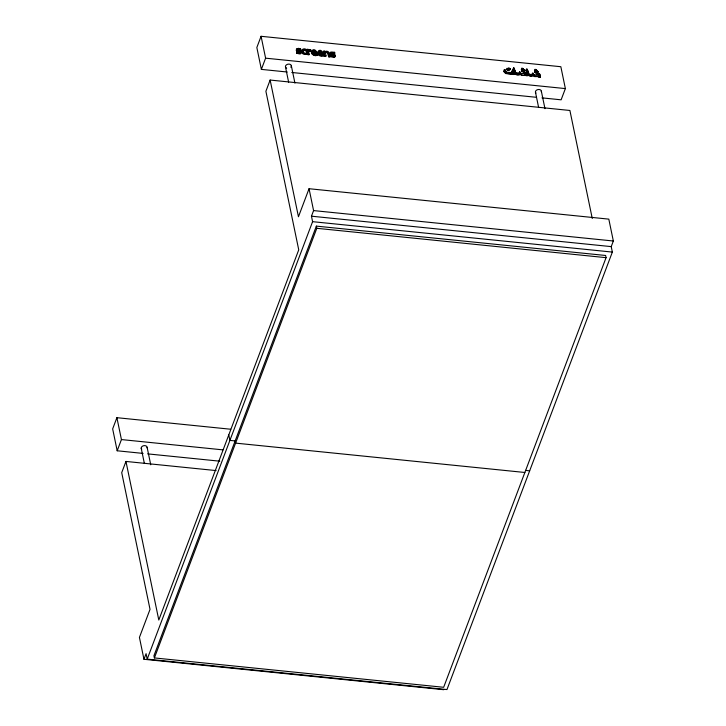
<?xml version="1.0" encoding="UTF-8"?>
<svg xmlns="http://www.w3.org/2000/svg" width="726" height="726" viewBox="0 0 726 726"><rect width="100%" height="100%" fill="white"/><g stroke="black" fill="none" stroke-linecap="round" stroke-linejoin="round"><path stroke-width="1.09" d="M504.652 71.094L504.752 70.358L505.042 71.692L506.548 72.246L513.055 72.682L508.563 72.473M523.564 73.562L520.687 73.272L519.671 71.765L519.154 73.235L515.932 73.135L513.709 67.627L513.082 69.17L515.787 74.56L519.226 74.869L520.115 74.061L521.631 75.032L527.221 75.604L521.54 75.277L520.025 74.297M532.702 74.079L529.408 74.597L532.294 74.569L532.811 73.09L533.737 74.851L536.705 74.896M523.764 73.517L523.863 72.763M536.904 74.851L537.567 73.58L536.913 74.333L537.068 73.871M526.132 72.11C524.599 72.7 526.876 75.25 525.388 73.299L526.132 72.11L527.13 75.84M539.273 73.444C537.83 74.116 539.899 76.702 538.529 74.415C540.262 71.584 541.623 80.187 537.667 76.548L534.681 76.611L533.165 75.631L540.362 76.938M334.142 56.456C334.296 54.16 325.366 51.092 334.622 52.326L334.486 53.833C329.731 53.089 331.437 51.637 334.795 53.17M513.99 74.506L512.375 70.24L513.346 71.402L513.99 74.506L505.704 73.535L503.917 71.683L504.153 70.05L505.051 69.714L504.579 69.442M318.759 52.281L319.095 51.401L320.302 51.165L322.172 52.635L318.759 52.281L318.505 52.953M297.515 49.25C297.705 51.02 302.905 50.475 301.018 52.989A2.586 1.679 20.7 0 1 299.829 53.27L296.571 52.399L296.825 51.727L299.139 52.562L300.364 52.018L296.898 50.348L296.444 48.96L298.504 48.324L300.573 48.869L300.745 49.722C295.11 51.41 298.622 46.509 300.437 50.375M331.564 52.699C331.755 54.477 336.955 53.933 335.076 56.447A2.586 1.679 20.7 0 1 333.878 56.719L331.056 56.074L330.929 55.194L334.396 55.793M523.927 72.536L523.773 73.008C524.971 70.894 523.936 75.023 525.951 74.233M512.964 72.927L511.857 71.702L512.375 70.24M230.714 429.238L116.895 417.686L112.657 428.903L117.185 450.782L143.104 453.414M541.968 97.865L561.125 99.816L565.372 88.59L560.844 66.719L261.079 36.3L256.841 47.517L261.369 69.387L287.287 72.019M117.185 450.782L121.433 439.566L116.895 417.686M261.369 69.387L265.607 58.171L261.079 36.3M216.112 470.584L125.961 461.437L121.714 472.653L150.028 609.359L139.428 637.41L143.957 659.281L443.722 689.7M592.271 218.508L569.901 110.47L270.136 80.051L265.897 91.267L298.74 249.844L158.803 620.022L125.961 461.437M296.635 52.399L296.88 51.737L296.752 53.288L299.575 53.933A2.586 1.679 20.7 0 0 300.773 53.66L301.018 52.208M300.573 48.869L300.491 50.384M306.662 53.434L306.98 52.78L307.162 53.67L304.085 53.57A2.623 1.697 20.7 0 1 302.606 52.644C299.929 49.967 303.931 47.626 306.29 49.477L306.045 50.139C306.962 52.1 301.898 48.56 302.688 51.864M306.163 51.029L306.481 50.366L306.227 51.029M310.828 50.521L310.655 49.695A2.223 1.443 20.7 0 0 309.793 49.622L308.459 50.13L308.314 49.432L307.225 49.323L306.98 49.994L307.951 54.695L309.04 54.804L308.595 50.802C311.463 49.74 310.801 51.492 308.341 51.464L308.595 50.802M308.06 50.103L308.314 49.432M302.869 49.631L301.499 51.183L302.361 53.307A2.623 1.697 20.7 0 0 303.831 54.232L306.118 54.495L307.162 53.67M307.951 54.695L307.225 49.323M310.655 49.695L310.574 51.192M315.946 52L312.525 51.655L312.87 50.775L314.485 50.593L315.728 51.437L315.692 52.662L314.585 51.364L312.616 51.437M312.407 52.925L316.872 53.379L317.126 52.717C312.516 43.95 307.815 57.073 317.416 54.686L317.235 53.824L314.222 53.969A1.879 1.216 20.7 0 1 313.178 53.307L312.652 52.263L317.126 52.717M313.968 54.632L316.164 54.759L317.235 53.824M312.579 50.593C308.741 52.699 314.304 57 317.162 55.348L317.416 54.686M318.632 53.561L318.877 52.889L323.351 53.343L323.097 54.014L318.741 53.951M323.941 51.02L324.667 56.392L325.756 56.501L326.001 55.838L325.275 52.326L326.028 52A1.942 1.261 20.7 0 1 327.208 51.982L328.179 52.844L328.651 56.8L329.74 56.909L329.994 56.247C330.511 53.524 328.025 49.804 325.139 51.655L323.941 51.02L324.667 56.392M323.388 55.984L323.397 54.45L323.388 55.984C320.692 57.327 315.456 54.105 318.342 51.392M324.776 51.8L325.03 51.129M325.275 52.326L325.021 52.989L325.783 52.662A1.942 1.261 20.7 0 1 326.954 52.653L327.925 53.506L328.651 56.8M335.067 55.666L334.822 57.118A2.586 1.679 20.7 0 1 333.633 57.39L330.811 56.737L330.929 55.194M334.622 52.326L334.541 53.842M143.957 659.281L146.08 653.672L147.206 659.135L446.971 689.564L612.354 252.085L611.219 246.613L613.343 241.005L608.815 219.134L309.049 188.715L298.45 216.756L270.136 80.051M147.206 659.135L312.588 221.666L311.463 216.194L313.578 210.585L309.049 188.715M316.355 226.122L153.939 655.741L154.393 657.928L443.659 687.286L606.074 257.666L605.62 255.479L316.355 226.122L316.808 228.309L154.393 657.928M504.153 70.05L504.488 69.687M503.871 71.284L505.795 73.29L514.081 74.27M505.042 71.692L504.742 70.858M506.476 69.56L508.009 70.277L506.476 69.56L507.138 68.326L508.254 69.088L507.138 68.326M505.84 72.101L506.639 72.001M508.799 68.017L510.215 68.961L508.799 68.017L508.254 69.088M508.436 69.46L509.706 69.769L508.436 69.46L508.009 70.277M511.857 71.702L513.055 72.682M513.082 69.17C514.689 70.458 514.734 76.484 519.317 74.633L520.115 74.061M513.709 67.627L515.75 72.6M516.268 73.262L519.154 73.235M519.671 71.765L520.596 73.517L521.341 73.526M521.332 69.333L522.874 70.032L521.332 69.333L521.967 68.035L523.401 68.961M521.413 71.021L522.892 71.729L521.413 71.021L522.067 69.787L523.192 70.549L522.067 69.787M523.736 69.478L525.143 70.422L523.736 69.478L523.192 70.549M524.544 71.475L523.464 70.676L524.544 71.475L525.243 70.186M524.526 73.807L524.426 72.246M533.165 75.631L531.341 76.266L528.328 75.44L526.314 70.268L529.018 75.649L531.432 76.03L533.256 75.395M526.849 68.961L528.029 71.447L526.849 68.961L526.223 70.504M525.388 73.299L525.615 72.682M525.188 74.043L526.041 73.988M526.795 73.498L526.55 72.781M528.346 72.301L529.072 74.469L528.12 71.212M532.811 73.09L533.374 73.607M534.472 70.667L536.015 71.366L534.472 70.667L535.107 69.369L536.632 70.05L536.015 71.366M535.107 69.369L536.541 70.295M533.374 74.351L534.481 74.86M534.554 72.355L536.124 72.818L536.605 72.01L537.685 72.809L536.514 72.255L536.033 73.063L534.554 72.355L535.207 71.121L536.332 71.883L535.207 71.121M536.877 70.812L538.293 71.756L536.877 70.812L536.332 71.883M537.648 73.871L537.612 74.342L537.567 73.58M538.529 74.633L538.756 74.016M539.182 75.322L538.329 75.377L539.091 75.568M539.69 74.116L539.182 73.689M539.935 74.832L540.271 77.174M504.661 70.603L505.051 69.714M522.874 70.032L523.491 68.716M536.106 71.13L536.632 70.05M508.1 70.032L508.527 69.215M509.607 70.014L510.305 68.725M537.685 72.809L538.383 71.52M522.892 71.729L523.464 70.676M318.56 52.444L320.048 51.827L321.7 52.735M296.589 49.214C294.847 51.473 299.266 51.446 300.119 52.68M306.916 52.771C302.66 55.421 301.499 46.818 306.417 50.357M323.397 54.45L320.447 54.595A1.879 1.216 20.7 0 1 319.413 53.942L318.877 52.889M308.695 50.53L309.539 50.285M331.337 52.453C328.043 53.887 333.089 55.285 334.169 56.138M323.642 55.321C314.04 57.699 318.741 44.585 323.351 53.343M325.747 51.936L327.163 51.936M318.805 51.228L320.556 51.274M297.288 48.996L299.357 49.196M330.62 55.848L330.811 56.737M316.917 54.477L317.162 55.348M308.205 54.033L309.285 54.141M324.921 55.73L326.001 55.838M328.905 56.129L329.994 56.247M265.607 58.171L565.372 88.59M291.798 72.482L536.332 97.293M313.578 210.585L613.343 241.005M311.463 216.194L611.219 246.613M312.588 221.666L612.354 252.085M316.808 228.309L606.074 257.666M525.47 470.394L529.662 470.82M524.871 472.481L235.596 443.123L235.151 440.936L229.897 440.401L228.772 434.928M121.433 439.566L222.855 449.857M147.614 453.868L219.742 461.182M304.584 49.667L305.111 49.804M298.858 51.11L299.502 51.274M332.227 56.546L331.047 56.065M538.42 75.141L537.667 75.141L537.712 74.106M524.617 73.571L525.279 73.807M296.998 52.608L297.533 52.862M505.133 71.457L505.931 71.856M303.767 53.443L302.969 52.617M328.579 52.753L328.987 53.443M526.041 72.355L526.459 73.017M322.625 52.608L323.097 54.014M312.516 53.316L312.933 53.969A1.879 1.216 20.7 0 0 313.233 54.241M316.627 52.426L316.872 53.379M541.342 91.177L544.972 108.673M535.443 92.066L538.61 107.384M329.314 54.867L329.74 56.909M306.29 49.477L306.481 50.366M306.726 53.443L306.907 54.332M296.571 52.399L296.752 53.288M291.308 65.603L294.928 83.1M285.472 66.901L288.639 82.21M147.115 447.307L150.745 464.803M141.216 448.205L144.383 463.515M141.715 449.194A2.995 2.105 -11.7 0 1 143.576 445.728A2.995 2.105 -11.7 0 1 147.069 447.869M285.699 67.409A2.995 2.105 -11.7 0 1 288.676 64.097A2.995 2.105 -11.7 0 1 290.799 67.246M286.67 68.153A2.995 2.105 -11.7 0 1 286.108 67.836M535.933 93.064A2.995 2.105 -11.7 0 1 537.803 89.597A2.995 2.105 -11.7 0 1 541.297 91.73M319.803 55.094A1.879 1.216 20.7 0 1 319.159 54.604"/></g></svg>
